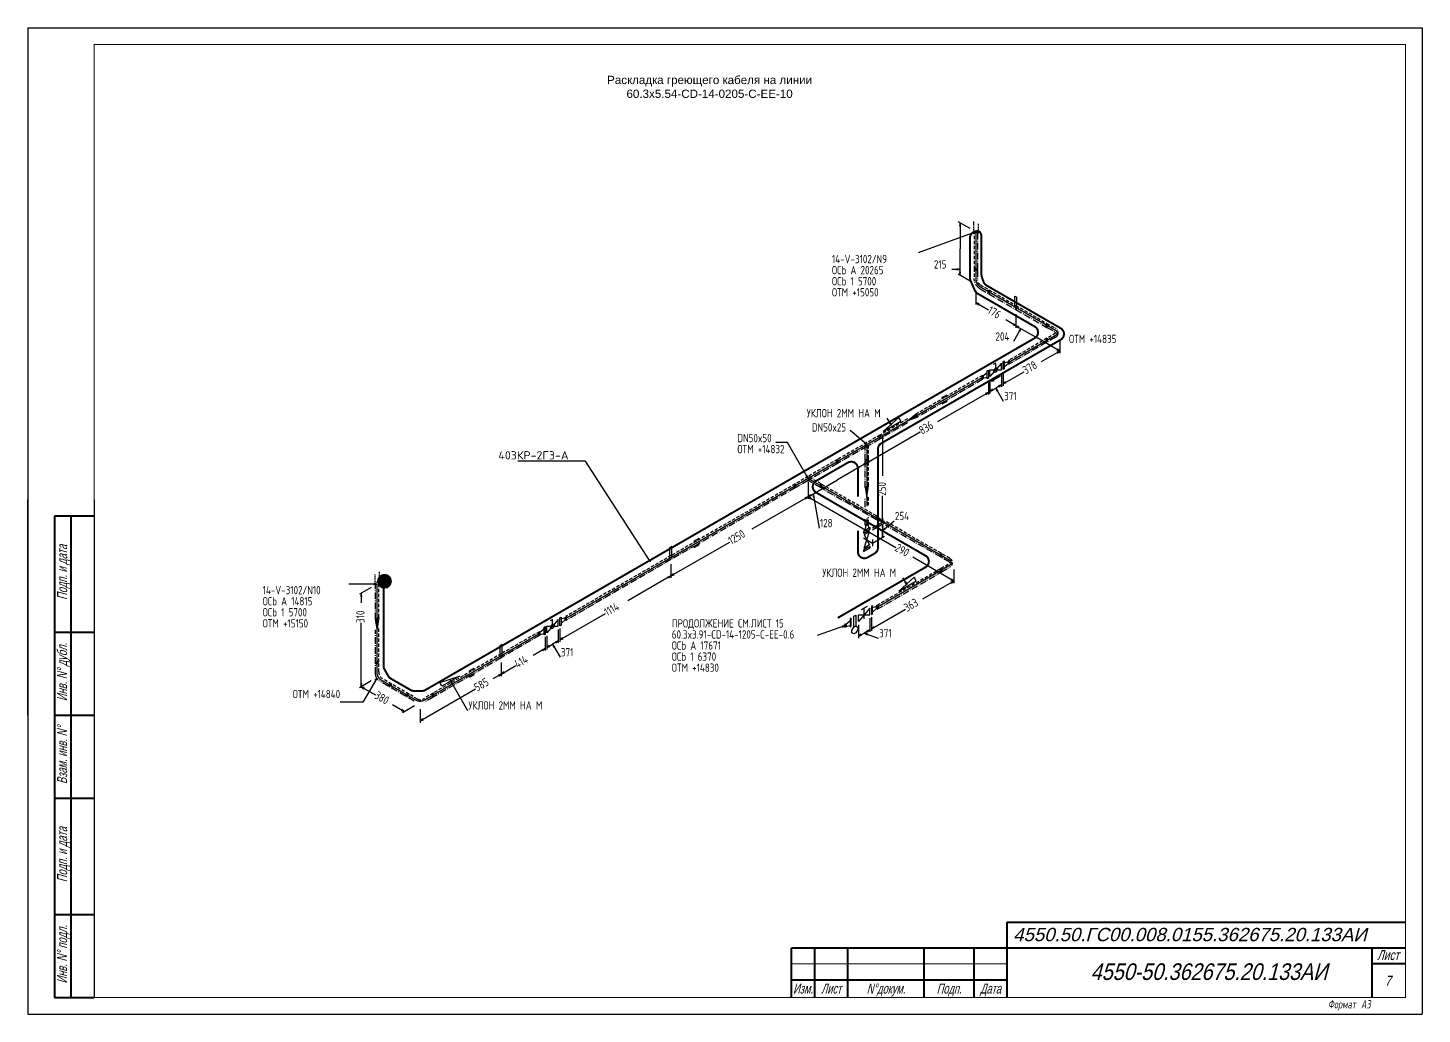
# Model space of a CAD drawing. Header units: millimetres. Extents: x 789 to 2531, y -2516 to 1713.
# Drawn here: x 792.2 to 1212.2, y -570.3 to -273.3 of the extents above; entities that cross this region are included whole.
import ezdxf
from ezdxf import colors
from ezdxf.entities.mleader import LeaderData, LeaderLine
from ezdxf.enums import TextEntityAlignment as Align
from ezdxf.math import Vec2, Vec3

# ---------------------------------------------------------------- set-up
doc = ezdxf.new("R2010")
doc.units = ezdxf.units.MM
for name, pattern in [('GT100', [0.5, 0.333333, -0.166667]), ('GT110', [1.5, 1, -0.5]), ('GT111', [3, 2, -0.4, 0.2, -0.4]), ('HIDDEN', [0.375, 0.25, -0.125]), ('JIS_02_4.0', [5.5, 4, -1.5])]:
    doc.linetypes.add(name, pattern=pattern)
for name, color, linetype in [('GT_1', 7, 'Continuous'), ('RAMKA', 2, 'Continuous'), ('TRACE', 1, 'HIDDEN')]:
    doc.layers.add(name, color=color, linetype=linetype)
for name, color, linetype, lineweight in [('HT_Equipment', 1, 'Continuous', 35), ('Текст штампа', 7, 'Continuous', 0), ('Электрообогрев', 1, 'JIS_02_4.0', 30)]:
    doc.layers.add(name, color=color, linetype=linetype, lineweight=lineweight)
doc.styles.add('Aryal.cyr 3', font='arial.ttf', dxfattribs={"width": 0.666667, "oblique": 15, "height": 3})
doc.styles.add('ESKDU', font='eskd_u.shx')
doc.styles.add('HTX1', font='GOST2304A', dxfattribs={"width": 0.98})
doc.styles.add('Pentair Style 1', font='isocpeur.ttf')
doc.styles.get("Standard").update_dxf_attribs({"font": 'txt.shx'})

# ---------------------------------------------------------------- blocks, each defined once
blk = doc.blocks.new('GA_END-SEAL')
at = {"layer": 'HT_Equipment', "color": 7, "true_color": 0xffffff, "const_width": 200}
blk.add_lwpolyline([(-100, 0, 1), (100, 0, 1)], format="xyb", close=True, dxfattribs=at)
at = {"layer": 'HT_Equipment'}
blk.add_circle((0, 0), 200, dxfattribs=at)
at = {"layer": 'HT_Equipment', "style": 'Pentair Style 1'}
blk.add_text('ES', height=180, dxfattribs=at).set_placement((0, 0), align=Align.MIDDLE_CENTER)
blk = doc.blocks.new('_Dot')
at = {"color": 0, "linetype": 'ByBlock', "lineweight": -2}
blk.add_line((-0.5, 0), (-1, 0), dxfattribs=at)
at = {"color": 0, "linetype": 'ByBlock', "const_width": 0.5}
blk.add_lwpolyline([(-0.25, 0, 1), (0.25, 0, 1)], format="xyb", close=True, dxfattribs=at)

msp = doc.modelspace()

# ---------------------------------------------------------------- linework, layer by layer
at = {"linetype": 'Continuous'}
for p, q in [((792.15, -273.32), (792.15, -570.32)), ((792.15, -273.32), (1212.15, -273.32)), ((1212.15, -273.32), (1212.15, -570.32)), ((792.15, -570.32), (1212.15, -570.32))]:
    msp.add_line(p, q, dxfattribs=at)
at = {"color": 7}
for p, q in [((792.15, -480.32), (792.15, -415.32)), ((812.15, -415.32), (812.15, -565.32))]:
    msp.add_line(p, q, dxfattribs=at)
at = {"linetype": 'Continuous', "const_width": 0.3}
msp.add_lwpolyline([(812.15, -278.32), (1207.15, -278.32), (1207.15, -565.32), (812.15, -565.32)], close=True, dxfattribs=at)
at = {"layer": 'GT_1', "flags": 128}
for points in [[(1075.98, -333.75), (1072.43, -331.7)], [(1077.73, -334.75), (1060.33, -341.1)], [(1073.13, -333), (1072.98, -332), (1072.83, -333)], [(1072.98, -332), (1072.98, -339.9)], [(1076.88, -335.25), (1077.73, -334.75), (1076.73, -334.9)], [(1072.98, -347.8), (1072.98, -339.9)], [(1072.98, -346.05), (1070.48, -346.05)], [(1071.98, -346.2), (1072.98, -346.05), (1071.98, -345.9)], [(1075.98, -349.55), (1072.43, -347.5)], [(1072.83, -346.8), (1072.98, -347.8), (1073.13, -346.8)], [(1077.73, -346.05), (1077.98, -345.9), (1078.18, -346.3), (1077.98, -346.5), (1077.48, -346.2), (1077.28, -345.8), (1077.48, -345.6), (1077.98, -345.9), (1077.98, -346.4), (1077.53, -345.75), (1077.38, -345.85), (1077.53, -346.15), (1077.73, -346.05)], [(1077.73, -352.55), (1077.73, -356.65)], [(1081.63, -352.8), (1081.38, -352.35), (1081.63, -352.3), (1081.88, -352.65), (1081.88, -353.25), (1081.63, -353.3), (1081.38, -352.95), (1081.38, -352.35), (1081.83, -352.6), (1081.43, -352.9), (1081.63, -353.2), (1081.83, -353.1), (1081.63, -352.8)], [(1078.68, -356.4), (1077.73, -356.05), (1078.48, -356.7)], [(1077.73, -356.05), (1081.53, -358.25)], [(1089.48, -357.45), (1089.48, -354.1), (1090.08, -354.45)], [(1089.48, -357.45), (1090.08, -357.85), (1090.08, -354.45)], [(1089.78, -359.5), (1089.78, -363.6)], [(1089.78, -359.5), (1089.78, -363.6)], [(1089.78, -363), (1086.73, -361.25)], [(1088.83, -362.65), (1089.78, -363), (1089.03, -362.35)], [(1091.28, -363.85), (1089.03, -367.75)], [(1090.73, -363.35), (1089.78, -363), (1090.53, -363.65)], [(1089.78, -363), (1096.43, -366.8)], [(1090.93, -364.8), (1091.28, -363.85), (1090.63, -364.6)], [(1099.13, -362.9), (1098.88, -362.45), (1099.13, -362.4), (1099.38, -362.75), (1099.38, -363.35), (1099.13, -363.4), (1098.88, -363.05), (1098.88, -362.45), (1099.33, -362.7), (1098.93, -363), (1099.13, -363.3), (1099.33, -363.2), (1099.13, -362.9)], [(1103.03, -370.65), (1096.43, -366.8)], [(1099.13, -367.4), (1099.38, -366.95), (1099.13, -366.9), (1098.88, -367.25), (1098.88, -367.85), (1099.13, -367.9), (1099.38, -367.55), (1099.38, -366.95), (1098.93, -367.2), (1099.33, -367.5), (1099.13, -367.8), (1098.93, -367.7), (1099.13, -367.4)], [(1103.03, -367.15), (1103.03, -371.25)], [(1103.03, -367.15), (1103.03, -371.25)], [(1085.93, -375), (1085.93, -373.8), (1086.28, -373.6), (1086.28, -376), (1085.93, -376.2), (1085.93, -375)], [(1086.28, -374.15), (1087.68, -373.75), (1087.68, -374.25), (1086.28, -375.5)], [(1087.68, -374), (1087.93, -373.55), (1087.68, -373.5), (1087.43, -373.85), (1087.43, -374.45), (1087.68, -374.5), (1087.93, -374.15), (1087.93, -373.55), (1087.48, -373.8), (1087.88, -374.1), (1087.68, -374.4), (1087.48, -374.3), (1087.68, -374)], [(1103.03, -370.65), (1097.43, -373.85)], [(1102.08, -370.3), (1103.03, -370.65), (1102.28, -370)], [(1102.28, -371.3), (1103.03, -370.65), (1102.08, -371)], [(1081.13, -377.15), (1079.73, -378.35), (1079.73, -378.85), (1081.13, -378.5)], [(1081.13, -377.8), (1081.13, -376.6), (1081.48, -376.4), (1081.48, -378.8), (1081.13, -379), (1081.13, -377.8)], [(1081.98, -377.3), (1081.98, -376.3), (1085.43, -376.3), (1085.43, -374.3), (1081.98, -378.3), (1081.98, -377.3)], [(1083.73, -376.3), (1083.73, -374.3), (1082.98, -374.7)], [(1083.73, -375.7), (1084.08, -375.7), (1084.23, -376), (1084.08, -376.6), (1083.73, -377), (1083.28, -377.05), (1083.13, -376.65), (1083.28, -376.15), (1083.73, -375.7)], [(1085.43, -377.3), (1085.43, -381.4)], [(1085.93, -380.5), (1092.23, -376.85)], [(1085.93, -377), (1085.93, -381.1)], [(1079.73, -378.6), (1079.98, -378.15), (1079.73, -378.1), (1079.48, -378.45), (1079.48, -379.05), (1079.73, -379.1), (1079.98, -378.75), (1079.98, -378.15), (1079.53, -378.4), (1079.93, -378.7), (1079.73, -379), (1079.53, -378.9), (1079.73, -378.6)], [(1081.48, -379.6), (1081.48, -383.7)], [(1081.98, -379.3), (1081.98, -383.4)], [(1081.98, -382.8), (1083.73, -381.8)], [(1082.73, -382.15), (1081.98, -382.8), (1082.93, -382.45)], [(1085.03, -378.25), (1082.38, -379.75), (1083.08, -379), (1083.08, -379.7), (1082.38, -379.75), (1085.03, -378.25)], [(1085.43, -380.8), (1083.73, -381.8)], [(1084.38, -382.55), (1083.73, -381.8), (1084.08, -382.75)], [(1083.73, -381.8), (1085.98, -385.7)], [(1084.68, -381.45), (1085.43, -380.8), (1084.48, -381.15)], [(1086.68, -379.85), (1085.93, -380.5), (1086.88, -380.15)], [(1081.48, -383.1), (1066.13, -392)], [(1067.48, -384.65), (1069.03, -383.8)], [(1069.03, -385.8), (1067.48, -386.65)], [(1080.73, -383.75), (1081.48, -383.1), (1080.53, -383.45)], [(1057.13, -391.7), (1059.88, -389.45), (1059.88, -390.65), (1057.13, -391.7), (1059.88, -389.55), (1059.88, -390.6), (1057.38, -391.55), (1059.88, -389.6), (1059.88, -390.55), (1057.63, -391.4), (1059.88, -389.7), (1059.88, -390.45), (1057.88, -391.25), (1059.88, -389.8), (1059.88, -390.4), (1058.18, -391.1), (1059.88, -389.85), (1059.88, -390.3), (1058.43, -390.95), (1059.88, -389.95), (1059.88, -390.2), (1058.68, -390.8), (1059.88, -390), (1059.88, -390.15), (1058.98, -390.65), (1059.88, -390.1)], [(1044.88, -398.8), (1039.88, -394.6)], [(1049.78, -394.85), (1055.08, -391.75), (1054.48, -390.65), (1049.78, -394.85)], [(1052.28, -393), (1051.03, -390.85)], [(1051.63, -392.25), (1052.28, -393), (1051.93, -392.05)], [(1027.18, -409), (1020.93, -398.15), (1017.48, -398.15)], [(1044.03, -398.3), (1044.88, -398.8), (1044.23, -398.05)], [(1044.88, -404.3), (1060.93, -395)], [(1045.73, -398.3), (1050.18, -395.75)], [(1048.78, -396.55), (1049.03, -396.1), (1048.78, -396.05), (1048.53, -396.4), (1048.53, -397), (1048.78, -397.05), (1049.03, -396.7), (1049.03, -396.1), (1048.58, -396.35), (1048.98, -396.65), (1048.78, -396.95), (1048.58, -396.85), (1048.78, -396.55)], [(1049.78, -397.05), (1049.63, -396.05), (1049.48, -397.05)], [(1049.63, -396.05), (1049.63, -408.2)], [(1044.88, -403.3), (1044.63, -403.75), (1044.43, -403.55), (1044.63, -403.15), (1045.13, -402.85), (1045.33, -403.05), (1045.13, -403.45), (1044.63, -403.75), (1044.63, -403.25), (1045.08, -403.4), (1045.23, -403.1), (1045.08, -403), (1044.88, -403.3)], [(1044.88, -399.8), (1044.88, -404.9)], [(1044.88, -399.8), (1044.88, -402.4)], [(1044.88, -399.8), (1044.88, -404.9)], [(1036.03, -403.9), (1036.28, -403.45), (1036.03, -403.4), (1035.78, -403.75), (1035.78, -404.35), (1036.03, -404.4), (1036.28, -404.05), (1036.28, -403.45), (1035.83, -403.7), (1036.23, -404), (1036.03, -404.3), (1035.83, -404.2), (1036.03, -403.9)], [(1044.88, -404.3), (1036.03, -409.4)], [(1044.13, -404.95), (1044.88, -404.3), (1043.93, -404.65)], [(1045.63, -403.65), (1044.88, -404.3), (1045.83, -403.95)], [(1023.28, -411.25), (1023.53, -410.8), (1023.28, -410.75), (1023.03, -411.1), (1023.03, -411.7), (1023.28, -411.75), (1023.53, -411.4), (1023.53, -410.8), (1023.08, -411.05), (1023.48, -411.35), (1023.28, -411.65), (1023.08, -411.55), (1023.28, -411.25)], [(1026.53, -408.25), (1027.18, -409), (1026.83, -408.05)], [(1027.18, -414.5), (1036.03, -409.4)], [(1027.18, -410), (1027.18, -415.1)], [(1027.18, -410), (1027.18, -415.1)], [(1027.18, -410), (1027.18, -415.1)], [(1031.08, -411.25), (1031.33, -411.1), (1031.08, -410.75), (1030.83, -410.8), (1030.83, -411.4), (1031.08, -411.75), (1031.33, -411.7), (1031.33, -411.1), (1030.88, -410.85), (1031.28, -411.55), (1031.08, -411.65), (1030.88, -411.35), (1031.08, -411.25)], [(1044.88, -411.45), (1044.33, -411.75), (1044.88, -414.65), (1045.38, -411.15), (1044.38, -411.75), (1044.88, -414.35), (1045.33, -411.2), (1044.48, -411.7), (1044.88, -414), (1045.28, -411.25), (1044.53, -411.65), (1044.88, -413.7), (1045.18, -411.25), (1044.58, -411.6), (1044.88, -413.4), (1045.13, -411.3), (1044.68, -411.55), (1044.88, -413.1), (1045.03, -411.35), (1044.73, -411.55), (1044.88, -412.8), (1044.98, -411.4), (1044.83, -411.5), (1044.88, -412.5), (1044.93, -411.45), (1044.88, -411.45), (1044.88, -414.65)], [(1027.18, -414.5), (1010.23, -424.3)], [(1026.43, -415.15), (1027.18, -414.5), (1026.23, -414.85)], [(1027.93, -413.85), (1027.18, -414.5), (1028.13, -414.15)], [(1028.13, -414.85), (1027.18, -414.5), (1027.93, -415.15)], [(1027.18, -414.5), (1053.63, -429.75)], [(1029.03, -414.55), (1028.68, -413.6), (1028.68, -414.6)], [(1028.68, -413.6), (1030.48, -423.95)], [(1049.63, -422.1), (1049.63, -414.2)], [(1044.88, -424.4), (1043.83, -425), (1043.83, -425.45), (1045.93, -424.25), (1045.93, -423.8), (1044.88, -424.4)], [(1044.33, -424.75), (1044.68, -422.9), (1045.13, -422.65), (1045.48, -424.05)], [(1044.88, -422.8), (1044.63, -423.25), (1044.43, -423.05), (1044.63, -422.65), (1045.13, -422.35), (1045.33, -422.55), (1045.13, -422.95), (1044.63, -423.25), (1044.63, -422.75), (1045.08, -422.9), (1045.23, -422.6), (1045.08, -422.5), (1044.88, -422.8)], [(1046.63, -423.85), (1050.18, -421.8)], [(1046.63, -424.45), (1050.18, -422.4)], [(1047.78, -420.9), (1047.78, -420.25), (1050.53, -422.5), (1047.78, -421.45), (1047.78, -420.35), (1050.28, -422.35), (1047.78, -421.4), (1047.78, -420.4), (1049.98, -422.2), (1047.78, -421.35), (1047.78, -420.5), (1049.73, -422), (1047.78, -421.25), (1047.78, -420.6), (1049.48, -421.9), (1047.78, -421.2), (1047.78, -420.65), (1049.18, -421.7), (1047.78, -421.1), (1047.78, -420.75), (1048.98, -421.6), (1047.78, -421), (1047.78, -420.8), (1048.68, -421.4), (1047.78, -420.95), (1047.78, -420.9), (1050.53, -422.5)], [(1049.48, -421.1), (1049.63, -422.1), (1049.78, -421.1)], [(1049.78, -423.7), (1049.63, -422.7), (1049.48, -423.7)], [(1049.63, -424.7), (1053.08, -421.8)], [(1049.63, -422.7), (1049.63, -424.7)], [(1050.28, -423.95), (1049.63, -424.7), (1050.48, -424.2)], [(985.88, -438.35), (1003.58, -428.15)], [(992.78, -427.85), (994.33, -427)], [(1043.83, -426.85), (1046.63, -428.45)], [(1044.88, -425.45), (1044.03, -425.95), (1045.73, -428.95), (1044.03, -429.95), (1045.73, -424.95), (1044.88, -425.45)], [(1046.63, -428.45), (1050.18, -426.4)], [(1046.63, -427.4), (1046.63, -429.4)], [(1049.48, -425.7), (1049.63, -426.7), (1049.78, -425.7)], [(1049.63, -426.7), (1049.63, -424.7)], [(986.18, -432.8), (986.18, -429.45), (985.58, -429.8)], [(986.18, -432.8), (985.58, -433.2), (985.58, -429.8)], [(994.33, -429), (992.78, -429.85)], [(1044.88, -430.05), (1043.83, -430.65), (1043.83, -431.05), (1045.93, -429.85), (1045.93, -429.45), (1044.88, -430.05)], [(1067.23, -432.15), (1067.48, -432), (1067.23, -431.65), (1066.98, -431.7), (1066.98, -432.3), (1067.23, -432.65), (1067.48, -432.6), (1067.48, -432), (1067.03, -431.75), (1067.43, -432.45), (1067.23, -432.55), (1067.03, -432.25), (1067.23, -432.15)], [(985.88, -434.85), (985.88, -438.95)], [(985.88, -434.85), (985.88, -436.45)], [(985.88, -434.85), (985.88, -438.95)], [(1071.13, -439.9), (1058.78, -432.75)], [(1067.23, -436.65), (1066.98, -436.5), (1067.23, -436.15), (1067.48, -436.2), (1067.48, -436.8), (1067.23, -437.15), (1066.98, -437.1), (1066.98, -436.5), (1067.43, -436.25), (1067.03, -436.95), (1067.23, -437.05), (1067.43, -436.75), (1067.23, -436.65)], [(1071.13, -436.4), (1071.13, -440.5)], [(1071.13, -436.4), (1071.13, -440.5)], [(897.33, -440.8), (888.83, -440.8)], [(896.33, -440.95), (897.33, -440.8), (896.33, -440.65)], [(985.88, -438.35), (972.88, -445.85)], [(985.13, -439), (985.88, -438.35), (984.93, -438.7)], [(986.63, -437.7), (985.88, -438.35), (986.83, -438)], [(1054.48, -442.9), (1059.78, -439.8), (1059.18, -438.7), (1054.48, -442.9)], [(1056.98, -441.05), (1055.73, -438.9)], [(1056.33, -440.3), (1056.98, -441.05), (1056.63, -440.1)], [(1071.13, -439.9), (1061.68, -445.35)], [(1070.18, -439.55), (1071.13, -439.9), (1070.38, -439.25)], [(1070.38, -440.55), (1071.13, -439.9), (1070.18, -440.25)], [(895.58, -441.8), (892.03, -443.85)], [(892.73, -444.55), (892.58, -443.55), (892.43, -444.55)], [(892.58, -443.55), (892.58, -446.5)], [(1045.78, -449.05), (1045.78, -448.05), (1042.33, -452.05), (1042.33, -450.05), (1045.78, -450.05), (1045.78, -449.05)], [(1044.93, -447.55), (1043.18, -448.55)], [(1044.03, -451.25), (1044.03, -448.05)], [(1046.63, -448.55), (1046.63, -447.35), (1046.28, -447.55), (1046.28, -449.95), (1046.63, -449.75), (1046.63, -448.55)], [(1046.28, -454.25), (1056.48, -448.35)], [(1046.63, -447.9), (1048.03, -447.5), (1048.03, -448), (1046.63, -449.3)], [(1048.03, -447.75), (1047.78, -447.6), (1048.03, -447.25), (1048.28, -447.3), (1048.28, -447.9), (1048.03, -448.25), (1047.78, -448.2), (1047.78, -447.6), (1048.23, -447.35), (1047.83, -448.05), (1048.03, -448.15), (1048.23, -447.85), (1048.03, -447.75)], [(892.58, -471.75), (892.58, -452.5)], [(897.33, -451.05), (897.88, -450.75), (897.33, -454.25), (896.83, -451.35), (897.83, -450.75), (897.33, -453.95), (896.88, -451.3), (897.73, -450.8), (897.33, -453.6), (896.93, -451.25), (897.68, -450.85), (897.33, -453.3), (897.03, -451.25), (897.63, -450.9), (897.33, -453), (897.08, -451.2), (897.53, -450.95), (897.33, -452.7), (897.18, -451.15), (897.48, -450.95), (897.33, -452.4), (897.23, -451.1), (897.38, -451), (897.33, -452.1), (897.28, -451.05), (897.33, -451.05), (897.33, -454.25)], [(947.63, -454.95), (947.63, -453.75), (947.98, -453.55), (947.98, -455.95), (947.63, -456.15), (947.63, -454.95)], [(948.48, -454.45), (948.48, -453.45), (951.93, -453.45), (951.93, -451.45), (948.48, -455.45), (948.48, -454.45)], [(950.23, -453.45), (950.23, -451.45), (949.48, -451.85)], [(950.23, -452.85), (950.58, -452.85), (950.73, -453.15), (950.58, -453.75), (950.23, -454.15), (949.78, -454.2), (949.63, -453.8), (949.78, -453.3), (950.23, -452.85)], [(952.43, -457.65), (966.18, -449.7)], [(952.43, -452.15), (952.43, -450.95), (952.78, -450.75), (952.78, -453.15), (952.43, -453.35), (952.43, -452.15)], [(952.78, -451.3), (954.18, -450.9), (954.18, -451.4), (952.78, -452.65)], [(954.18, -451.15), (954.43, -450.7), (954.18, -450.65), (953.93, -451), (953.93, -451.6), (954.18, -451.65), (954.43, -451.3), (954.43, -450.7), (953.98, -450.95), (954.38, -451.25), (954.18, -451.55), (953.98, -451.45), (954.18, -451.15)], [(1038.43, -453.3), (1029.95, -456.34)], [(1037.58, -453.8), (1038.43, -453.3), (1037.43, -453.45)], [(1038.43, -453.3), (1038.18, -453.15), (1038.43, -452.8), (1038.68, -452.85), (1038.68, -453.45), (1038.43, -453.8), (1038.18, -453.75), (1038.18, -453.15), (1038.63, -452.9), (1038.23, -453.6), (1038.43, -453.7), (1038.63, -453.4), (1038.43, -453.3)], [(1039.83, -451.85), (1038.43, -453.1), (1038.43, -453.6), (1039.83, -453.25)], [(1040.18, -452.3), (1040.18, -451.1), (1039.83, -451.3), (1039.83, -453.7), (1040.18, -453.5), (1040.18, -452.3)], [(1041.53, -453.5), (1040.98, -453.8), (1040.98, -450.5), (1041.53, -450.2), (1041.53, -453.5), (1042.13, -453.8), (1042.13, -454.5), (1041.53, -455.45), (1040.98, -455.8), (1040.38, -455.45), (1040.38, -454.8), (1040.98, -453.8)], [(1042.33, -453.05), (1042.33, -457.15)], [(1045.78, -451.05), (1045.78, -455.15)], [(1046.28, -450.75), (1046.28, -454.85)], [(946.23, -455.75), (946.48, -455.3), (946.23, -455.25), (945.98, -455.6), (945.98, -456.2), (946.23, -456.25), (946.48, -455.9), (946.48, -455.3), (946.03, -455.55), (946.43, -455.85), (946.23, -456.15), (946.03, -456.05), (946.23, -455.75)], [(947.63, -454.3), (946.23, -455.5), (946.23, -456), (947.63, -455.65)], [(947.98, -456.75), (947.98, -460.85)], [(948.48, -456.45), (948.48, -460.55)], [(951.93, -454.45), (951.93, -458.55)], [(952.43, -454.15), (952.43, -458.25)], [(953.18, -457), (952.43, -457.65), (953.38, -457.3)], [(1042.33, -456.55), (1044.08, -455.55)], [(1043.08, -455.9), (1042.33, -456.55), (1043.28, -456.2)], [(1045.78, -454.55), (1044.08, -455.55)], [(1045.08, -455.7), (1044.08, -455.55), (1044.93, -456.05)], [(1044.08, -455.55), (1048.33, -457.1)], [(1045.03, -455.2), (1045.78, -454.55), (1044.83, -454.9)], [(1047.03, -453.6), (1046.28, -454.25), (1047.23, -453.9)], [(935.03, -462.35), (935.03, -459), (934.43, -459.35)], [(935.03, -462.35), (934.43, -462.75), (934.43, -459.35)], [(947.98, -460.25), (944.33, -462.35)], [(947.23, -460.9), (947.98, -460.25), (947.03, -460.6)], [(948.48, -459.95), (950.23, -458.95)], [(949.23, -459.3), (948.48, -459.95), (949.43, -459.6)], [(951.93, -457.95), (950.23, -458.95)], [(950.88, -459.7), (950.23, -458.95), (950.58, -459.9)], [(950.23, -458.95), (952.48, -462.85)], [(951.18, -458.6), (951.93, -457.95), (950.98, -458.3)], [(897.33, -464.5), (897.58, -464.65), (897.78, -464.25), (897.58, -464.05), (897.08, -464.35), (896.88, -464.75), (897.08, -464.95), (897.58, -464.65), (897.58, -464.15), (897.13, -464.8), (896.98, -464.7), (897.13, -464.4), (897.33, -464.5)], [(925.08, -466.95), (926.63, -466.1)], [(934.73, -464.4), (934.73, -468.5)], [(934.73, -464.4), (934.73, -468.5)], [(934.73, -467.9), (939.13, -465.35)], [(897.33, -469), (893.08, -476.35), (886.23, -476.35)], [(895.58, -470), (892.03, -472.05)], [(895.58, -470), (892.03, -472.05)], [(896.98, -469.95), (897.33, -469), (896.68, -469.75)], [(922.18, -468.5), (916.88, -471.6), (916.23, -470.5), (922.18, -468.5)], [(920.03, -470.5), (919.38, -469.75), (919.73, -470.7)], [(919.38, -469.75), (924.63, -478.85)], [(926.63, -468.1), (925.08, -468.95)], [(934.73, -467.9), (932.18, -469.4)], [(933.98, -468.55), (934.73, -467.9), (933.78, -468.25)], [(935.48, -467.25), (934.73, -467.9), (935.68, -467.55)], [(892.43, -470.75), (892.58, -471.75), (892.73, -470.75)], [(893.53, -472.1), (892.58, -471.75), (893.33, -472.4)], [(892.58, -471.75), (896.83, -474.2)], [(901.23, -471.25), (901.78, -471.25), (901.68, -471), (901.23, -470.95), (900.68, -471.25), (900.78, -471.5), (901.23, -471.55), (901.78, -471.25), (901.33, -471), (901.23, -471.45), (900.88, -471.45), (900.88, -471.25), (901.23, -471.25)], [(906.43, -474.25), (906.98, -474.25), (906.88, -474), (906.43, -473.95), (905.88, -474.25), (905.98, -474.5), (906.43, -474.55), (906.98, -474.25), (906.53, -474), (906.43, -474.45), (906.08, -474.45), (906.08, -474.25), (906.43, -474.25)], [(910.33, -482), (926.98, -472.4)], [(914.23, -474.25), (914.48, -473.8), (914.23, -473.75), (913.98, -474.1), (913.98, -474.7), (914.23, -474.75), (914.48, -474.4), (914.48, -473.8), (914.03, -474.05), (914.43, -474.35), (914.23, -474.65), (914.03, -474.55), (914.23, -474.25)], [(905.58, -479.25), (902.03, -477.2)], [(904.63, -478.9), (905.58, -479.25), (904.83, -478.6)], [(908.58, -477.5), (905.03, -479.55)], [(910.33, -478.5), (910.33, -480.1)], [(910.33, -478.5), (910.33, -482.6)], [(911.08, -481.35), (910.33, -482), (911.28, -481.65)]]:
    msp.add_lwpolyline(points, dxfattribs=at)
at = {"layer": 'GT_1', "linetype": 'GT100', "flags": 128}
for points in [[(1078.38, -332.3), (1078.38, -335.1), (1077.08, -334.4), (1077.08, -331.6)], [(897.98, -437.1), (897.98, -439.85), (896.73, -440.55), (896.73, -437.8)]]:
    msp.add_lwpolyline(points, dxfattribs=at)
at = {"layer": 'GT_1', "linetype": 'GT110', "flags": 128}
for points in [[(1077.23, -334.45), (1077.23, -345.75)], [(1077.23, -345.75), (1077.23, -348.75)], [(1079.03, -350.7), (1081.63, -352.2)], [(1081.63, -352.2), (1089.78, -356.9)], [(1089.78, -356.9), (1099.13, -362.3)], [(1099.13, -362.3), (1101.73, -363.8)], [(1101.73, -365.3), (1099.13, -366.8)], [(1101.73, -365.3), (1101.73, -365)], [(1099.13, -366.8), (1087.68, -373.4)], [(1079.73, -378), (1068.23, -384.65)], [(1068.23, -384.65), (1059.88, -389.5)], [(1057.13, -391.1), (1048.78, -395.95)], [(1044.88, -398.2), (1036.03, -403.3)], [(1048.78, -395.95), (1044.88, -398.2)], [(1045.38, -403), (1045.38, -398.5)], [(1045.38, -411.15), (1045.38, -403)], [(1036.03, -403.3), (1027.18, -408.4)], [(1023.28, -410.65), (993.53, -427.85)], [(1027.18, -408.4), (1023.28, -410.65)], [(1031.08, -410.65), (1027.18, -408.4)], [(1047.78, -420.3), (1031.08, -410.65)], [(1045.38, -417.1), (1045.38, -414.35)], [(1045.38, -422.5), (1045.38, -420.7)], [(1067.23, -431.55), (1050.53, -421.9)], [(993.53, -427.85), (985.88, -432.25)], [(985.88, -432.25), (954.18, -450.55)], [(1069.83, -433.05), (1067.23, -431.55)], [(1048.03, -447.15), (1067.23, -436.05)], [(1067.23, -436.05), (1069.83, -434.55)], [(897.83, -450.75), (897.83, -440.5)], [(897.83, -464.2), (897.83, -453.95)], [(946.23, -455.15), (934.73, -461.8)], [(934.73, -461.8), (925.83, -466.95)], [(897.83, -467.2), (897.83, -464.2)], [(901.73, -470.95), (899.13, -469.45)], [(925.83, -466.95), (914.23, -473.65)], [(906.93, -473.95), (901.73, -470.95)], [(909.53, -475.45), (906.93, -473.95)], [(914.23, -473.65), (911.63, -475.15)]]:
    msp.add_lwpolyline(points, dxfattribs=at)
at = {"layer": 'GT_1', "const_width": 0.4, "flags": 128}
for points in [[(1077.73, -346.05), (1077.73, -334.75)], [(1077.73, -349.05), (1077.73, -346.05)], [(1081.63, -352.8), (1079.03, -351.3)], [(1089.78, -357.5), (1081.63, -352.8)], [(1099.13, -362.9), (1089.78, -357.5)], [(1101.73, -364.4), (1099.13, -362.9)], [(1087.68, -374), (1099.13, -367.4)], [(1099.13, -367.4), (1101.73, -365.9)], [(1068.23, -385.25), (1079.73, -378.6)], [(1059.88, -390.1), (1068.23, -385.25)], [(1048.78, -396.55), (1057.13, -391.7)], [(1036.03, -403.9), (1044.88, -398.8)], [(1044.88, -398.8), (1048.78, -396.55)], [(1044.88, -398.8), (1044.88, -403.3)], [(1044.88, -403.3), (1044.88, -411.45)], [(1027.18, -409), (1036.03, -403.9)], [(993.53, -428.45), (1023.28, -411.25)], [(1023.28, -411.25), (1027.18, -409)], [(1027.18, -409), (1031.08, -411.25)], [(1031.08, -411.25), (1047.78, -420.9)], [(1044.88, -414.65), (1044.88, -417.4)], [(1044.88, -421), (1044.88, -422.8)], [(1050.53, -422.5), (1067.23, -432.15)], [(985.88, -432.85), (993.53, -428.45)], [(1067.23, -432.15), (1069.83, -433.65)], [(954.18, -451.15), (985.88, -432.85)], [(1067.23, -436.65), (1048.03, -447.75)], [(1069.83, -435.15), (1067.23, -436.65)], [(897.33, -440.8), (897.33, -451.05)], [(897.33, -454.25), (897.33, -464.5)], [(934.73, -462.4), (946.23, -455.75)], [(897.33, -464.5), (897.33, -467.5)], [(925.83, -467.55), (934.73, -462.4)], [(898.63, -469.75), (901.23, -471.25)], [(914.23, -474.25), (925.83, -467.55)], [(901.23, -471.25), (906.43, -474.25)], [(906.43, -474.25), (909.03, -475.75)], [(911.63, -475.75), (914.23, -474.25)]]:
    msp.add_lwpolyline(points, dxfattribs=at)
at = {"layer": 'GT_1', "linetype": 'GT111', "flags": 128}
for points in [[(1078.23, -335.05), (1078.23, -346.35)], [(1078.23, -346.35), (1078.23, -349.35)], [(1079.03, -351.9), (1081.63, -353.4)], [(1081.63, -353.4), (1089.78, -358.1)], [(1089.78, -358.1), (1099.13, -363.5)], [(1099.13, -363.5), (1101.73, -365)], [(1099.13, -368), (1087.68, -374.6)], [(1101.73, -366.5), (1099.13, -368)], [(1079.73, -379.2), (1068.23, -385.85)], [(1068.23, -385.85), (1059.88, -390.7)], [(1057.13, -392.3), (1048.78, -397.15)], [(1048.78, -397.15), (1044.88, -399.4)], [(1044.88, -399.4), (1036.03, -404.5)], [(1044.38, -403.6), (1044.38, -399.1)], [(1036.03, -404.5), (1027.18, -409.6)], [(1044.38, -411.75), (1044.38, -403.6)], [(1027.18, -409.6), (1023.28, -411.85)], [(1031.08, -411.85), (1027.18, -409.6)], [(1023.28, -411.85), (993.53, -429.05)], [(1047.78, -421.5), (1031.08, -411.85)], [(1044.38, -417.7), (1044.38, -414.95)], [(1044.38, -423.1), (1044.38, -421.3)], [(1067.23, -432.75), (1050.53, -423.1)], [(993.53, -429.05), (985.88, -433.45)], [(985.88, -433.45), (954.18, -451.75)], [(1069.83, -434.25), (1067.23, -432.75)], [(1067.23, -437.25), (1069.83, -435.75)], [(1069.83, -434.25), (1069.83, -434.55)], [(1048.03, -448.35), (1067.23, -437.25)], [(896.83, -451.35), (896.83, -441.1)], [(896.83, -464.8), (896.83, -454.55)], [(946.23, -456.35), (934.73, -463)], [(896.83, -467.8), (896.83, -464.8)], [(934.73, -463), (925.83, -468.15)], [(900.73, -471.55), (898.13, -470.05)], [(925.83, -468.15), (914.23, -474.85)], [(905.93, -474.55), (900.73, -471.55)], [(908.53, -476.05), (905.93, -474.55)], [(914.23, -474.85), (911.63, -476.35)]]:
    msp.add_lwpolyline(points, dxfattribs=at)
for points in [[(1079.03, -351.9, -0.267835), (1077.21, -348.75)], [(1101.73, -366.5, 0.57736), (1101.73, -363.8)], [(896.81, -467.8, 0.268126), (898.11, -470.05)]]:
    msp.add_lwpolyline(points, format="xyb", dxfattribs=at)
at = {"layer": 'GT_1', "const_width": 0.4, "flags": 128}
for points in [[(1079.03, -351.3, -0.267786), (1077.73, -349.05)], [(1101.73, -365.9, 0.57736), (1101.73, -364.4)], [(1069.83, -433.65, -0.57736), (1069.83, -435.15)], [(897.33, -467.5, 0.268126), (898.63, -469.75)], [(909.03, -475.75, 0.267941), (911.63, -475.75)]]:
    msp.add_lwpolyline(points, format="xyb", dxfattribs=at)
at = {"layer": 'GT_1', "linetype": 'GT110', "flags": 128}
for points in [[(1079.03, -350.7, -0.267671), (1078.25, -349.35)], [(1069.83, -433.05, -0.57736), (1069.83, -435.75)], [(897.85, -467.2, 0.268126), (899.15, -469.45)], [(909.55, -475.45, 0.346328), (911.63, -475.15)]]:
    msp.add_lwpolyline(points, format="xyb", dxfattribs=at)
at = {"layer": 'RAMKA', "color": 7, "lineweight": 40}
for p, q in [((812.15, -420.32), (800.15, -420.32)), ((800.15, -420.32), (800.15, -565.32)), ((805.15, -565.32), (805.15, -420.32)), ((800.15, -455.32), (812.15, -455.32)), ((800.15, -480.32), (812.15, -480.32)), ((800.15, -505.32), (812.15, -505.32)), ((800.15, -540.32), (812.15, -540.32)), ((800.15, -565.32), (812.15, -565.32))]:
    msp.add_line(p, q, dxfattribs=at)
at = {"layer": 'RAMKA', "color": 0, "lineweight": 40}
for p, q in [((1087.15, -565.32), (1087.15, -542.6)), ((1087.15, -542.6), (1207.21, -542.6)), ((1207.15, -550.47), (1022.15, -550.47)), ((1022.15, -565.32), (1022.15, -550.47)), ((1029.18, -565.13), (1029.18, -550.47)), ((1039.18, -565.32), (1039.18, -550.47)), ((1062.18, -565.32), (1062.18, -550.47)), ((1077.18, -565.32), (1077.18, -550.47)), ((1197.08, -565.32), (1197.08, -550.47)), ((1207.15, -555.16), (1197.08, -555.16)), ((1087.15, -560.13), (1022.15, -560.13))]:
    msp.add_line(p, q, dxfattribs=at)
at = {"layer": 'RAMKA', "color": 0, "lineweight": 9}
msp.add_line((1087.15, -555.13), (1022.15, -555.13), dxfattribs=at)
at = {"layer": 'TRACE', "lineweight": 25, "ltscale": 7, "const_width": 0.6, "flags": 128}
for points in [[(1042.17, -424.7), (1042.17, -431.04, 0.57735), (1045.17, -432.77), (1047.23, -431.58, 0.267949), (1048.23, -429.84), (1048.23, -400.15, -0.267949), (1049.23, -398.42), (1103.26, -367.23, 0.57735), (1103.26, -363.77), (1080.92, -350.87, -0.180349), (1080.03, -349.79), (1079.52, -348.32, -0.083562), (1079.41, -347.66), (1079.41, -336.15, 0.267949), (1078.41, -334.42), (1077.49, -334.64, 0.348301), (1075.95, -336.58), (1075.95, -348.58, 0.102516), (1076.11, -349.38), (1077.42, -352.39, 0.16101), (1078.25, -353.33), (1095.46, -363.27, -0.57735), (1095.46, -366.73), (911.87, -472.73, -0.131652), (910.87, -473), (908.47, -473, -0.131652), (907.47, -472.73), (901.47, -469.27, -0.131652), (900.74, -468.54), (899.55, -466.46, -0.131652), (899.28, -465.46), (899.28, -441)], [(1036.11, -451), (1062.56, -435.73, 0.57735), (1062.56, -432.27), (1029.58, -413.23, -0.57735), (1029.58, -409.77), (1039.17, -404.23, -0.57735), (1042.17, -405.96), (1042.17, -414.5)]]:
    msp.add_lwpolyline(points, format="xyb", dxfattribs=at)

# ---------------------------------------------------------------- block references
at = {"xscale": 0.01, "yscale": 0.01, "zscale": 0.01}
msp.add_blockref('GA_END-SEAL', (899.59, -439.96), dxfattribs=at)

# ---------------------------------------------------------------- texts
at = {"color": 0, "oblique": 10, "width": 0.7}
msp.add_text('Формат А3', height=2.5, dxfattribs=at).set_placement((1183.83, -568.6))
at = {"color": 7, "linetype": 'Continuous', "ltscale": 3, "insert": (997.51, -291.09), "char_height": 2.5, "width": 99.0105, "attachment_point": 5, "style": 'ESKDU'}
msp.add_mtext('{\\fArial|b0|i0|c204|p34;\\C0;Раскладка греющего кабеля на линии \\P60.3x5.54-CD-14-0205-C-EE-10}', dxfattribs=at)
at = {"layer": 'GT_1', "style": 'HTX1', "width": 0.98}
for s, p in [('14-V-3102/N9', (1034.37, -344.19)), ('215', (1065.09, -345.8)), ('ОСЬ A 20265', (1034.37, -347.52)), ('ОСЬ 1 5700', (1034.37, -350.85)), ('ОТМ +15050', (1034.37, -354.19)), ('204', (1083.64, -367.5)), ('ОТМ +14835', (1105.78, -368.24)), ('371', (1086.23, -385.45)), ('УКЛОН 2MM НА М', (1026.78, -390.6)), ('DN50x25', (1028.31, -394.89)), ('ОТМ +14832', (1005.88, -401.43)), ('DN50x50', (1005.88, -398.1)), ('254', (1053.33, -421.55)), ('128', (1030.73, -423.7)), ('УКЛОН 2MM НА М', (1031.48, -438.65)), ('14-V-3102/N10', (862.87, -443.89)), ('ОСЬ A 14815', (862.87, -447.22)), ('ОСЬ 1 5700', (862.87, -450.55)), ('ОТМ +15150', (862.87, -453.89)), ('ПРОДОЛЖЕНИЕ СМ.ЛИСТ 15', (986.12, -453.9)), ('60.3x3.91-CD-14-1205-C-EE-0.6', (986.12, -457.24)), ('371', (1048.58, -456.85)), ('371', (952.73, -462.6)), ('ОСЬ A 17671', (986.12, -460.57)), ('ОСЬ 1 6370', (986.12, -463.9)), ('ОТМ +14830', (986.12, -467.24)), ('ОТМ +14840', (871.93, -475.18)), ('УКЛОН 2MM НА М', (924.88, -478.6))]:
    msp.add_text(s, height=2.5, dxfattribs=at).set_placement(p)
for s, rotation, p in [('176', 330, (1081.03, -359.11)), ('378', 30, (1092.76, -377.73)), ('836', 30, (1061.46, -395.86)), ('250', 90, (1050.65, -414.22)), ('1250', 30, (1004.06, -429.01)), ('290', 330, (1053.11, -430.64)), ('363', 30, (1056.98, -449.23)), ('310', 90, (893.57, -452.51)), ('1114', 30, (966.69, -450.58)), ('414', 30, (939.63, -466.23)), ('585', 30, (927.49, -473.25)), ('380', 330, (896.34, -475.08))]:
    msp.add_text(s, height=2.5, rotation=rotation, dxfattribs=at).set_placement(p)
at = {"layer": 'RAMKA', "color": 7, "lineweight": 20, "style": 'Aryal.cyr 3', "oblique": 15, "width": 0.666667}
for s, p in [('Подп. и дата', (802.47, -437.28)), ('Инв. N%%D дубл.', (802.46, -467.3)), ('Взам. инв. N%%D', (802.46, -492.3)), ('Подп. и дата', (802.46, -522.3)), ('Инв. N%%D подл.', (802.46, -552.3))]:
    msp.add_text(s, height=3, rotation=90, dxfattribs=at).set_placement(p, align=Align.MIDDLE_CENTER)
at = {"layer": 'RAMKA', "color": 0, "lineweight": 20, "style": 'Aryal.cyr 3', "oblique": 15, "width": 0.726944}
msp.add_text('Лист', height=3, dxfattribs=at).set_placement((1198.59, -554.04), (1205.21, -554.04), align=Align.FIT)
at = {"layer": 'RAMKA', "color": 0, "lineweight": 20, "style": 'Aryal.cyr 3', "oblique": 15, "width": 0.666667}
for s, p in [('Изм.', (1025.65, -562.63)), ('Лист', (1034.15, -562.63)), ('N%%Dдокум.', (1050.65, -562.63)), ('Подп.', (1069.65, -562.63)), ('Дата', (1082.15, -562.63))]:
    msp.add_text(s, height=3, dxfattribs=at).set_placement(p, align=Align.MIDDLE_CENTER)
at = {"layer": 'RAMKA', "color": 0, "lineweight": 20, "style": 'Aryal.cyr 3', "oblique": 15, "width": 0.8}
msp.add_text('7', height=3, dxfattribs=at).set_placement((1200.91, -561.79))
at = {"layer": 'Текст штампа', "color": 0, "lineweight": 20, "style": 'Aryal.cyr 3', "oblique": 15}
msp.add_text('4550.50.ГС00.008.0155.362675.20.133АИ', height=4, dxfattribs=at).set_placement((1142.2, -546.36), align=Align.MIDDLE_CENTER)
at = {"layer": 'Текст штампа', "color": 0, "lineweight": 20, "style": 'Aryal.cyr 3', "oblique": 15, "width": 0.85}
msp.add_text('4550-50.362675.20.133АИ', height=5, dxfattribs=at).set_placement((1147.93, -557.54), align=Align.MIDDLE_CENTER)

# ---------------------------------------------------------------- next in the draw order: leaders
at = {"layer": 'Электрообогрев', "linetype": 'Continuous', "lineweight": 25}
ml = msp.add_multileader_mtext('Standard', dxfattribs=at)
ml.set_content('403КР-2Г3-A', color=256)
ml.set_leader_properties()
ml.set_arrow_properties(name='DOT')
ml.build(insert=Vec2(0, 0))
ml.multileader.update_dxf_attribs({"has_dogleg": 0, "text_left_attachment_type": 6, "text_right_attachment_type": 6, "dogleg_length": 1, "arrow_head_size": 0.5})
ctx = ml.context
ctx.base_point, ctx.char_height, ctx.arrow_head_size, ctx.landing_gap_size, ctx.plane_origin = Vec3(933.88, -403.79), 2.5, 0.5, 0, Vec3(915.3, -459.73)
ctx.left_attachment, ctx.right_attachment = 6, 6
notes = []
notes.append((ctx, [(1, (1, 1, 0), (960.63, -403.79), (-1, 0), 0.5, [(0, [(979.61, -433.9)], 0, [])])]))
ctx.mtext.insert, ctx.mtext.flow_direction = Vec3(933.88, -400.79), 5
ctx.mtext.has_bg_fill, ctx.mtext.bg_color, ctx.mtext.bg_scale_factor, ctx.mtext.bg_transparency, ctx.mtext.use_window_bg_color = 1, -1027028792, 1.5, 0, 1
for ctx, leaders in notes:
    for number, flags, end, landing, length, lines in leaders:
        leader = LeaderData()
        leader.index, (leader.has_last_leader_line, leader.has_dogleg_vector, leader.attachment_direction) = number, flags
        leader.last_leader_point, leader.dogleg_vector, leader.dogleg_length = Vec3(end), Vec3(landing), length
        for number, points, colour, breaks in lines:
            line = LeaderLine()
            line.index, line.vertices, line.color, line.breaks = number, Vec3.list(points), colors.encode_raw_color(colour), breaks
            leader.lines.append(line)
        ctx.leaders.append(leader)

doc.saveas('drawing.dxf')
